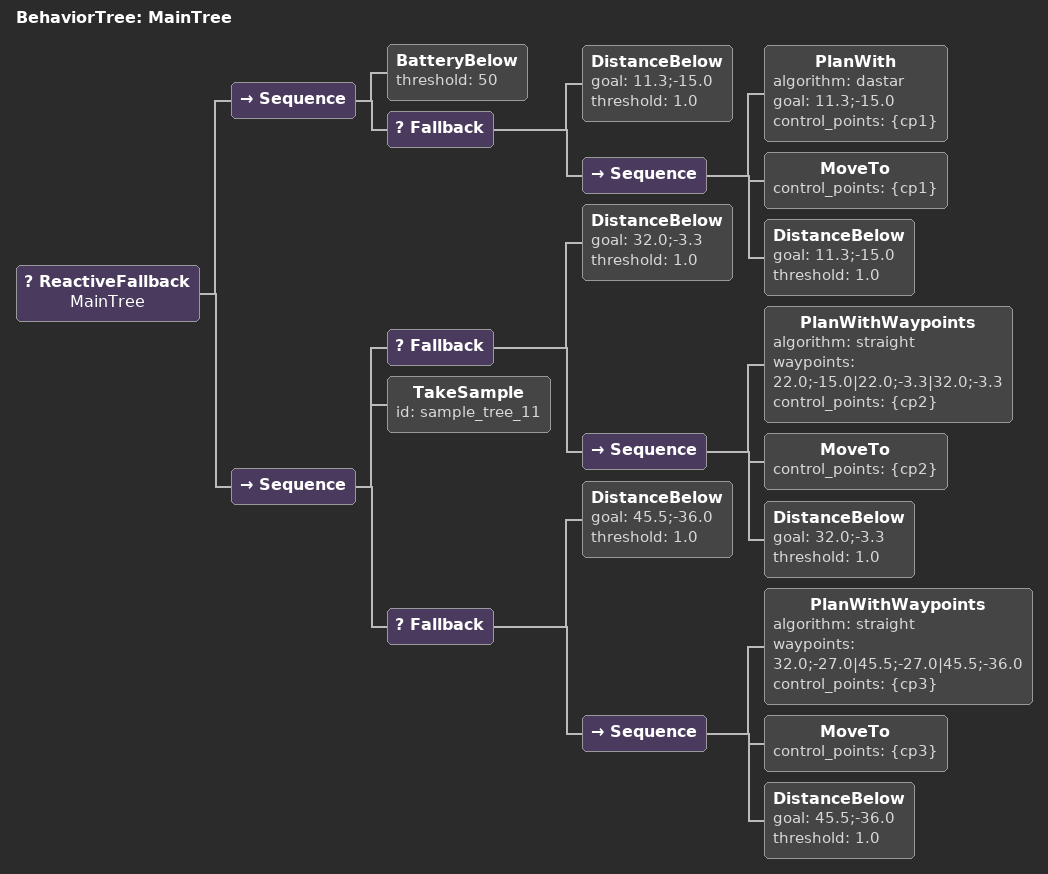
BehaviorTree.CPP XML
<?xml version="1.0"?>

<root BTCPP_format="4" main_tree_to_execute="MainTree">
  <BehaviorTree ID="MainTree">
    <ReactiveFallback name="MainTree">
      <Sequence>
        <BatteryBelow threshold="50"/>
        <Fallback>
          <DistanceBelow goal="11.3;-15.0" threshold="1.0"/>
          <Sequence>
            <PlanWith algorithm="dastar" goal="11.3;-15.0" control_points="{cp1}"/>
            <MoveTo control_points="{cp1}"/>
            <DistanceBelow goal="11.3;-15.0" threshold="1.0"/>
          </Sequence>
        </Fallback>
      </Sequence>
      <Sequence>
        <Fallback>
          <DistanceBelow goal="32.0;-3.3" threshold="1.0"/>
          <Sequence>
            <PlanWithWaypoints algorithm="straight" waypoints="22.0;-15.0|22.0;-3.3|32.0;-3.3" control_points="{cp2}"/>
            <MoveTo control_points="{cp2}"/>
            <DistanceBelow goal="32.0;-3.3" threshold="1.0"/>
          </Sequence>
        </Fallback>
        <TakeSample id="sample_tree_11"/>
        <Fallback>
          <DistanceBelow goal="45.5;-36.0" threshold="1.0"/>
          <Sequence>
            <PlanWithWaypoints algorithm="straight" waypoints="32.0;-27.0|45.5;-27.0|45.5;-36.0" control_points="{cp3}"/>
            <MoveTo control_points="{cp3}"/>
            <DistanceBelow goal="45.5;-36.0" threshold="1.0"/>
          </Sequence>
        </Fallback>
      </Sequence>
    </ReactiveFallback>
  </BehaviorTree>
</root>
